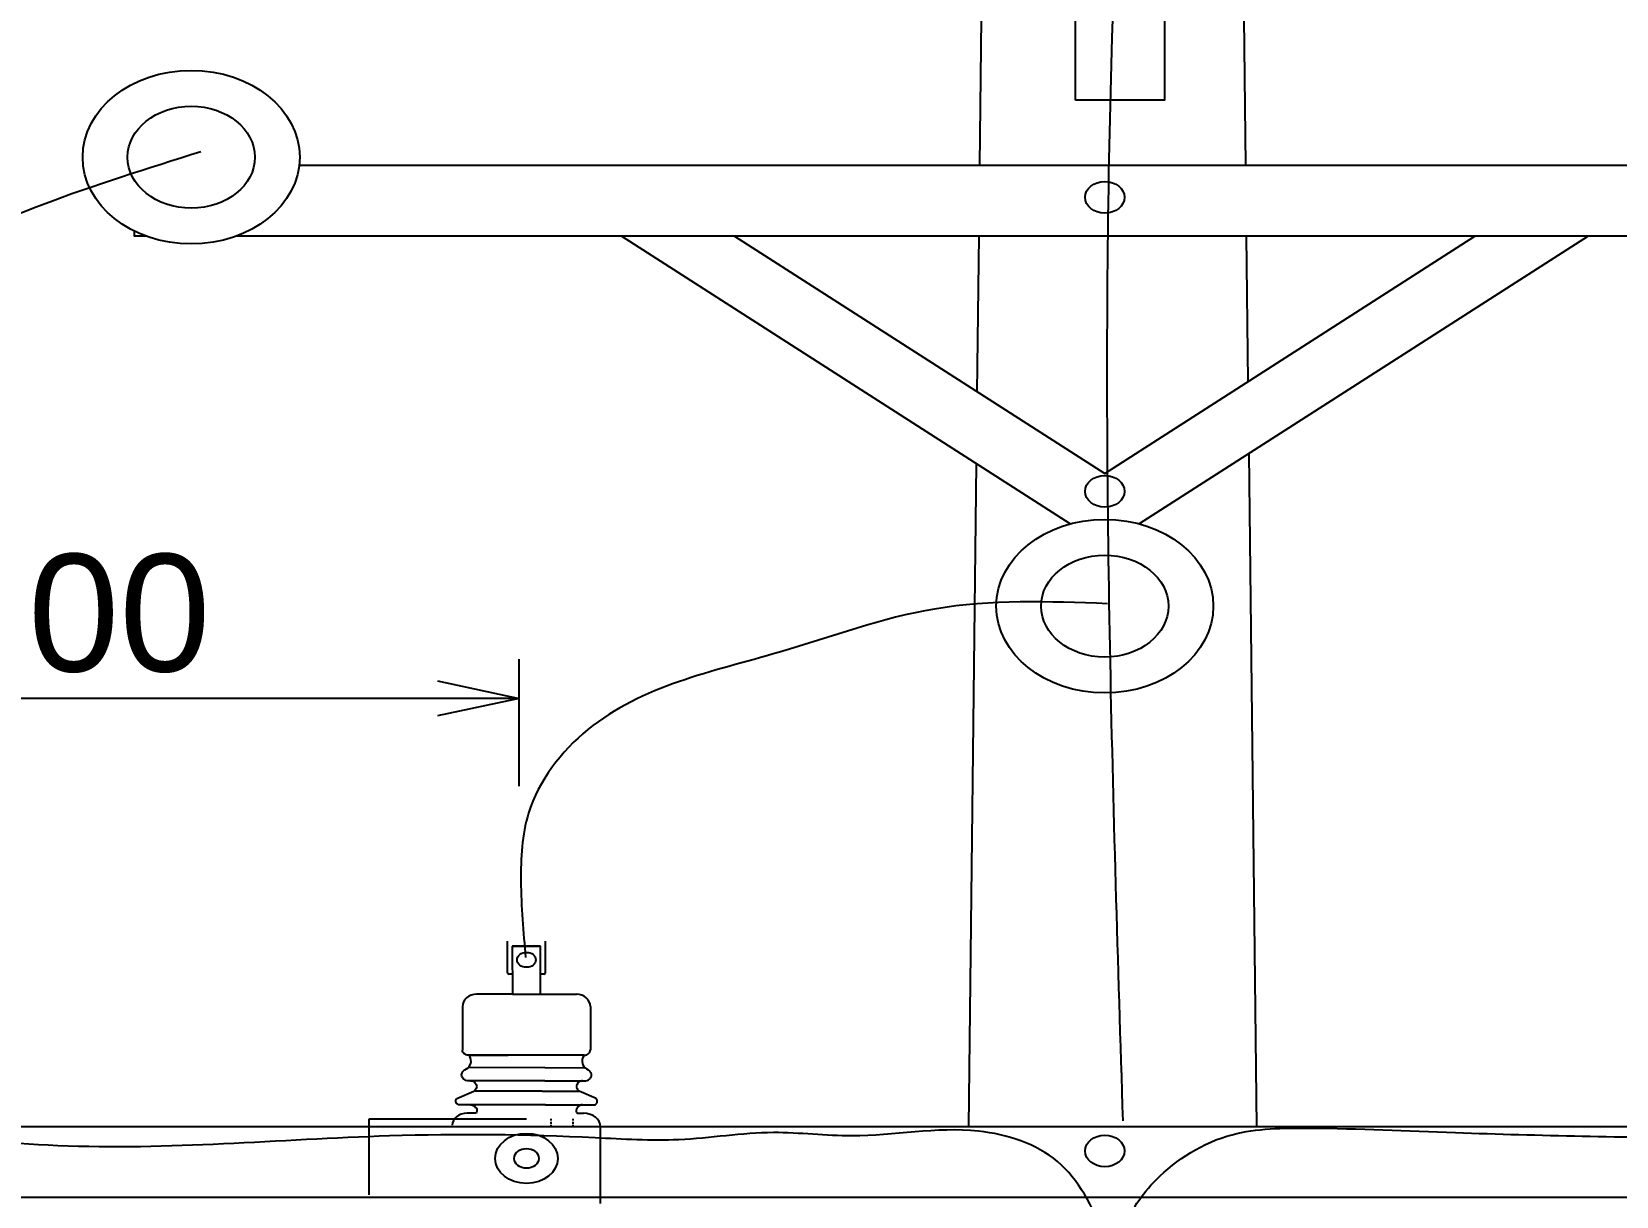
# Model space of a CAD drawing. Header units: millimetres. Extents: x 168 to 394, y 129 to 255.
# Drawn here: x 169.865 to 171.808, y 232.357 to 233.785 of the extents above; entities that cross this region are included whole.
import ezdxf

# ---------------------------------------------------------------- set-up
doc = ezdxf.new("R2010")
doc.units = ezdxf.units.MM
doc.layers.get('Defpoints').update_dxf_attribs({"color": 1})
for name, color, linetype, lineweight in [('Cotas', 255, 'Continuous', 25), ('Poste', 252, 'Continuous', 25), ('Redes', 3, 'Continuous', 25), ('Vestida del Poste', 6, 'Continuous', 25)]:
    doc.layers.add(name, color=color, linetype=linetype, lineweight=lineweight)
doc.styles.add('1.8', font='', dxfattribs={"height": 1.8})
doc.styles.add('RomanS', font='romans.shx')
doc.styles.get('1.8').set_extended_font_data('@Arial Unicode MS')
doc.dimstyles.new('500 mask', dxfattribs={"dimtxt": 0.85, "dimasz": 1, "dimexe": 0.6, "dimexo": 0.4, "dimgap": 0.4, "dimtad": 1, "dimlfac": 0.05, "dimzin": 4, "dimdsep": 46, "dimtxsty": 'RomanS', "dimblk": 'OPEN30', "dimcen": 0.5, "dimdle": 0.001, "dimclrd": 256, "dimclre": 256, "dimclrt": 2, "dimadec": 0, "dimazin": 0, "dimtfac": 1, "dimtix": 1, "dimtofl": 0, "dimtmove": 2, "dimatfit": 3, "dimldrblk": 'OPEN30', "dimfxl": 1, "dimtfill": 1, "dimtolj": 1, "dimtzin": 4, "dimarcsym": 0})

# ---------------------------------------------------------------- blocks, each defined once
blk = doc.blocks.new('A$C68940962')
at = {"color": 1}
for p, q in [((-0.158, 1.939), (-0.158, 2.273)), ((0.157, 2.273), (0.157, 1.939)), ((-0.119, 2.222), (0.117, 2.222)), ((0.117, 2.222), (-0.119, 2.222)), ((-0.119, 2.222), (-0.117, 1.72)), ((0.117, 1.72), (0.117, 2.222)), ((0.117, 1.72), (0.117, 2.222)), ((-0.119, 1.927), (-0.146, 1.927)), ((0.146, 1.927), (0.117, 1.927)), ((-0.534, 1.615), (-0.536, 1.589)), ((-0.527, 1.639), (-0.534, 1.615)), ((-0.516, 1.662), (-0.527, 1.639)), ((-0.501, 1.682), (-0.516, 1.662)), ((-0.483, 1.697), (-0.501, 1.682)), ((-0.463, 1.709), (-0.483, 1.697)), ((-0.442, 1.717), (-0.463, 1.709)), ((-0.418, 1.72), (-0.442, 1.717)), ((-0.117, 1.72), (-0.418, 1.72)), ((-0.117, 1.72), (0.117, 1.72)), ((0.117, 1.72), (0.418, 1.72)), ((0.44, 1.717), (0.418, 1.72)), ((0.463, 1.709), (0.44, 1.717)), ((0.483, 1.697), (0.463, 1.709)), ((0.501, 1.682), (0.483, 1.697)), ((0.515, 1.662), (0.501, 1.682)), ((0.526, 1.639), (0.515, 1.662)), ((0.533, 1.615), (0.526, 1.639)), ((0.535, 1.589), (0.533, 1.615)), ((-0.536, 1.589), (-0.536, 1.133)), ((0.535, 1.589), (0.535, 1.136)), ((-0.535, 1.123), (-0.536, 1.133)), ((-0.532, 1.112), (-0.535, 1.123)), ((-0.527, 1.104), (-0.532, 1.112)), ((-0.521, 1.095), (-0.527, 1.104)), ((-0.514, 1.09), (-0.521, 1.095)), ((-0.504, 1.085), (-0.514, 1.09)), ((-0.496, 1.081), (-0.504, 1.085)), ((-0.487, 1.08), (-0.496, 1.081)), ((0.153, 1.08), (-0.487, 1.08)), ((-0.475, 1.065), (-0.484, 1.08)), ((-0.484, 1.08), (-0.153, 1.08)), ((-0.469, 1.048), (-0.475, 1.065)), ((0.484, 1.08), (0.153, 1.08)), ((0.476, 1.065), (0.47, 1.048)), ((0.485, 1.08), (0.476, 1.065)), ((0.484, 1.08), (0.495, 1.081)), ((0.495, 1.081), (0.504, 1.085)), ((0.504, 1.085), (0.513, 1.09)), ((0.513, 1.09), (0.52, 1.097)), ((0.52, 1.097), (0.526, 1.105)), ((0.526, 1.105), (0.531, 1.114)), ((0.531, 1.114), (0.534, 1.125)), ((0.534, 1.125), (0.535, 1.136)), ((-0.516, 0.927), (-0.502, 0.936)), ((-0.502, 0.936), (-0.489, 0.948)), ((-0.489, 0.948), (-0.479, 0.963)), ((0.154, 0.951), (-0.488, 0.949)), ((-0.479, 0.963), (-0.471, 0.978)), ((-0.471, 0.978), (-0.466, 0.995)), ((-0.465, 1.031), (-0.469, 1.048)), ((-0.466, 0.995), (-0.464, 1.012)), ((-0.464, 1.012), (-0.465, 1.031)), ((0.154, 0.951), (0.489, 0.949)), ((0.47, 1.048), (0.465, 1.031)), ((0.465, 1.031), (0.465, 1.012)), ((0.465, 1.012), (0.468, 0.995)), ((0.468, 0.995), (0.472, 0.978)), ((0.472, 0.978), (0.479, 0.963)), ((0.479, 0.963), (0.49, 0.948)), ((0.49, 0.948), (0.503, 0.936)), ((0.503, 0.936), (0.516, 0.927)), ((-0.544, 0.874), (-0.542, 0.885)), ((-0.542, 0.86), (-0.544, 0.874)), ((-0.542, 0.885), (-0.539, 0.897)), ((-0.539, 0.85), (-0.542, 0.86)), ((-0.539, 0.897), (-0.533, 0.909)), ((-0.534, 0.839), (-0.539, 0.85)), ((-0.527, 0.83), (-0.534, 0.839)), ((-0.533, 0.909), (-0.525, 0.919)), ((-0.517, 0.821), (-0.527, 0.83)), ((-0.525, 0.919), (-0.516, 0.927)), ((-0.507, 0.817), (-0.517, 0.821)), ((-0.495, 0.813), (-0.507, 0.817)), ((-0.483, 0.812), (-0.495, 0.813)), ((-0.471, 0.813), (-0.483, 0.812)), ((0.154, 0.813), (-0.471, 0.813)), ((-0.469, 0.813), (-0.459, 0.811)), ((-0.459, 0.811), (-0.449, 0.807)), ((-0.449, 0.807), (-0.44, 0.801)), ((-0.44, 0.801), (-0.432, 0.793)), ((0.154, 0.813), (0.472, 0.813)), ((0.442, 0.801), (0.433, 0.793)), ((0.45, 0.807), (0.442, 0.801)), ((0.46, 0.811), (0.45, 0.807)), ((0.47, 0.813), (0.46, 0.811)), ((0.472, 0.813), (0.484, 0.812)), ((0.484, 0.812), (0.496, 0.813)), ((0.496, 0.813), (0.508, 0.817)), ((0.508, 0.817), (0.519, 0.821)), ((0.526, 0.919), (0.516, 0.927)), ((0.519, 0.821), (0.527, 0.83)), ((0.534, 0.909), (0.526, 0.919)), ((0.527, 0.83), (0.535, 0.839)), ((0.54, 0.897), (0.534, 0.909)), ((0.535, 0.839), (0.54, 0.85)), ((0.544, 0.885), (0.54, 0.897)), ((0.54, 0.85), (0.544, 0.86)), ((0.545, 0.874), (0.544, 0.885)), ((0.544, 0.86), (0.545, 0.874)), ((-0.582, 0.628), (-0.44, 0.705)), ((-0.432, 0.712), (-0.44, 0.705)), ((0.131, 0.704), (-0.44, 0.704)), ((-0.432, 0.793), (-0.426, 0.784)), ((-0.426, 0.72), (-0.432, 0.712)), ((-0.426, 0.784), (-0.421, 0.774)), ((-0.421, 0.73), (-0.426, 0.72)), ((-0.421, 0.774), (-0.418, 0.763)), ((-0.418, 0.741), (-0.421, 0.73)), ((-0.418, 0.763), (-0.417, 0.752)), ((-0.417, 0.752), (-0.418, 0.741)), ((0.131, 0.704), (0.442, 0.704)), ((0.419, 0.763), (0.418, 0.752)), ((0.418, 0.752), (0.419, 0.741)), ((0.423, 0.774), (0.419, 0.763)), ((0.419, 0.741), (0.423, 0.73)), ((0.427, 0.784), (0.423, 0.774)), ((0.423, 0.73), (0.427, 0.72)), ((0.433, 0.793), (0.427, 0.784)), ((0.427, 0.72), (0.433, 0.712)), ((0.433, 0.712), (0.442, 0.705)), ((0.582, 0.628), (0.442, 0.705)), ((-0.592, 0.605), (-0.591, 0.611)), ((-0.592, 0.599), (-0.592, 0.605)), ((-0.591, 0.592), (-0.592, 0.599)), ((-0.591, 0.611), (-0.59, 0.617)), ((-0.59, 0.586), (-0.591, 0.592)), ((-0.59, 0.617), (-0.587, 0.622)), ((-0.589, 0.579), (-0.59, 0.586)), ((-0.585, 0.574), (-0.589, 0.579)), ((-0.587, 0.622), (-0.584, 0.625)), ((-0.583, 0.57), (-0.585, 0.574)), ((-0.584, 0.625), (-0.582, 0.628)), ((-0.579, 0.566), (-0.583, 0.57)), ((-0.576, 0.563), (-0.579, 0.566)), ((-0.572, 0.561), (-0.576, 0.563)), ((0.16, 0.561), (-0.572, 0.561)), ((-0.469, 0.561), (-0.459, 0.56)), ((-0.459, 0.56), (-0.45, 0.555)), ((-0.45, 0.555), (-0.44, 0.551)), ((-0.44, 0.551), (-0.432, 0.544)), ((-0.432, 0.544), (-0.426, 0.534)), ((-0.426, 0.534), (-0.42, 0.525)), ((0.16, 0.561), (0.572, 0.561)), ((0.427, 0.534), (0.421, 0.525)), ((0.433, 0.544), (0.427, 0.534)), ((0.442, 0.551), (0.433, 0.544)), ((0.45, 0.555), (0.442, 0.551)), ((0.46, 0.56), (0.45, 0.555)), ((0.47, 0.561), (0.46, 0.56)), ((0.572, 0.561), (0.577, 0.563)), ((0.577, 0.563), (0.58, 0.566)), ((0.58, 0.566), (0.584, 0.57)), ((0.585, 0.625), (0.582, 0.628)), ((0.584, 0.57), (0.586, 0.574)), ((0.587, 0.622), (0.585, 0.625)), ((0.586, 0.574), (0.589, 0.579)), ((0.59, 0.617), (0.587, 0.622)), ((0.589, 0.579), (0.591, 0.586)), ((0.592, 0.611), (0.59, 0.617)), ((0.591, 0.586), (0.592, 0.592)), ((0.593, 0.605), (0.592, 0.611)), ((0.592, 0.592), (0.593, 0.599)), ((0.593, 0.599), (0.593, 0.605)), ((-1.316, -0.383), (-1.316, 0.413)), ((-1.316, 0.413), (-1.198, 0.413)), ((-1.198, 0.413), (-0.001, 0.413)), ((-0.421, 0.472), (-0.498, 0.472)), ((-0.418, 0.482), (-0.421, 0.472)), ((-0.42, 0.525), (-0.417, 0.514)), ((-0.415, 0.493), (-0.418, 0.482)), ((-0.417, 0.514), (-0.415, 0.503)), ((-0.415, 0.503), (-0.415, 0.493)), ((0.203, 0.413), (0.203, 0.396)), ((0.388, 0.413), (0.388, 0.396)), ((0.418, 0.514), (0.417, 0.503)), ((0.417, 0.503), (0.417, 0.493)), ((0.417, 0.493), (0.419, 0.482)), ((0.421, 0.525), (0.418, 0.514)), ((0.419, 0.482), (0.423, 0.472)), ((0.423, 0.472), (0.478, 0.472)), ((-1.316, 0.333), (-1.198, 0.333)), ((-1.198, 0.333), (-0.001, 0.333)), ((0.203, 0.384), (0.203, 0.362)), ((0.203, 0.35), (0.203, 0.333)), ((0.388, 0.384), (0.388, 0.362)), ((0.388, 0.35), (0.388, 0.333)), ((0.621, -0.472), (0.621, 0.33))]:
    blk.add_line(p, q, dxfattribs=at)
for centre, radius in [((0, 2.078), 0.0783), ((0, 0), 0.262), ((0, 0), 0.103)]:
    blk.add_circle(centre, radius, dxfattribs=at)
for centre, radius, start, end in [((-0.146, 1.939), 0.0107, 180, 270), ((0.146, 1.939), 0.0107, 270, 0), ((-0.498, 0.349), 0.123, 90, 180), ((0.478, 0.33), 0.142, 0, 90)]:
    blk.add_arc(centre, radius, start, end, dxfattribs=at)
blk = doc.blocks.new('_Open30')
at = {"color": 0, "linetype": 'ByBlock', "lineweight": -2}
for p, q in [((-1, 0.268), (0, 0)), ((0, 0), (-1, -0.268)), ((0, 0), (-1, 0))]:
    blk.add_line(p, q, dxfattribs=at)
blk = doc.blocks.new('*D148')
at = {"layer": 'Cotas', "lineweight": -2, "transparency": 16777216}
for p, q in [((-71.951, 125.575), (-71.951, 127.521)), ((-61.027, 125.575), (-61.027, 127.521)), ((-62.027, 126.921), (-70.951, 126.921))]:
    blk.add_line(p, q, dxfattribs=at)
at = {"layer": 'Defpoints', "color": 0, "transparency": 16777216}
for p in [(-71.951, 126.921), (-71.951, 125.175), (-61.027, 125.175)]:
    blk.add_point(p, dxfattribs=at)
at = {"layer": 'Cotas', "lineweight": -2, "transparency": 16777216, "rotation": 180}
blk.add_blockref('_Open30', (-71.951, 126.921), dxfattribs=at)
at = {"layer": 'Cotas', "lineweight": -2, "transparency": 16777216}
blk.add_blockref('_Open30', (-61.027, 126.921), dxfattribs=at)
at = {"layer": 'Cotas', "transparency": 16777216, "insert": (-66.489, 128.221), "char_height": 1.8, "attachment_point": 5, "style": '1.8', "bg_fill": 3, "box_fill_scale": 1.1, "bg_fill_color": 256, "bg_fill_true_color": 13158600, "bg_fill_transparency": 0}
blk.add_mtext('\\A1;700', dxfattribs=at)
blk = doc.blocks.new('A$C635864E5')
at = {"layer": 'Poste', "elevation": -0.001}
for points in [[(-55.38, 135.091), (-55.281, 145.895)], [(-52.12, 135.091), (-52.219, 145.923)], [(-55.411, 131.619), (-55.39, 134.003)], [(-52.089, 131.778), (-52.11, 134.003)], [(-51.985, 120.36), (-52.079, 130.674)], [(-55.515, 120.36), (-55.421, 130.515)]]:
    blk.add_lwpolyline(points, dxfattribs=at)
at = {"layer": 'Poste'}
for centre in [(-53.849, 134.599, -0.001), (-53.849, 130.094, -0.001), (-53.849, 119.988, -0.001)]:
    blk.add_circle(centre, 0.242, dxfattribs=at)
at = {"layer": 'Redes'}
for centre, radius in [((-65.048, 135.214, -0.001), 1.33), ((-65.048, 135.214, -0.001), 0.781), ((-53.849, 128.335, -0.001), 1.33), ((-53.849, 128.335, -0.001), 0.781)]:
    blk.add_circle(centre, radius, dxfattribs=at)
for points in [[(-53.624, 120.449, -0.001), (-53.797, 134.973, -0.001), (-53.589, 148.204, -0.001), (-53.77, 158.32, -0.001), (-53.894, 159.466, -0.001), (-54.212, 159.822, -0.001), (-54.455, 159.841, -0.001)], [(-71.934, 123.125, -0.001), (-72.133, 126.443, -0.001), (-71.8, 129.767, -0.001), (-70.346, 132.237, -0.001), (-68.625, 133.545, -0.001), (-66.87, 134.491, -0.001), (-64.93, 135.302, -0.001)], [(-53.817, 128.372, -0.001), (-55.936, 128.291, -0.001), (-57.835, 127.63, -0.001), (-60.186, 126.443, -0.001), (-60.913, 125.162, -0.001), (-61.007, 124.124, -0.001), (-60.949, 122.951, -0.001)], [(-53.572, 117.587, -0.001), (-53.869, 118.72, -0.001), (-54.427, 119.824, -0.001), (-55.395, 120.289, -0.001), (-56.947, 120.217, -0.001), (-57.91, 120.268, -0.001), (-59.071, 120.159, -0.001), (-60.097, 120.188, -0.001), (-62.618, 120.217, -0.001), (-66.684, 120.068, -0.001), (-68.581, 120.278, -0.001)]]:
    blk.add_spline(points, degree=3, dxfattribs=at)
blk.add_open_spline([(-53.592, 74.572, -0.001), (-53.579, 80.625, -0.001), (-53.588, 91.297, -0.001), (-54, 104.788, -0.001), (-53.206, 115.244, -0.001), (-53.726, 118.732, -0.001), (-53.202, 119.67, -0.001), (-52.386, 120.329, -0.001), (-51.046, 120.35, -0.001), (-49.116, 120.237, -0.001), (-46.087, 120.163, -0.001), (-42.73, 120.209, -0.001), (-40.411, 120.323, -0.001), (-39.472, 120.369, -0.001)], degree=3, knots=[71.25288, 71.25288, 71.25288, 71.25288, 80.875274, 103.243234, 111.517299, 112.623928, 113.466166, 114.6251, 115.577532, 117.370686, 120.483076, 124.632152, 127.44979, 127.44979, 127.44979, 127.44979], dxfattribs=at)
at = {"layer": 'Vestida del Poste', "elevation": -0.001}
for points in [[(-54.206, 136.087), (-54.206, 158.723), (-53.118, 158.723), (-53.118, 136.087)], [(-73.86, 120.36), (-34.239, 120.36), (-34.239, 119.273), (-73.86, 119.273)]]:
    blk.add_lwpolyline(points, close=True, dxfattribs=at)
for points in [[(-63.724, 135.091), (-43.799, 135.091)], [(-65.598, 134.003), (-65.744, 134.003), (-65.744, 134.081)], [(-43.024, 134.003), (-64.498, 134.003)], [(-54.274, 129.595), (-59.774, 134.003)], [(-58.386, 134.003), (-53.849, 130.367), (-49.313, 134.003)], [(-47.924, 134.003), (-53.425, 129.595)]]:
    blk.add_lwpolyline(points, dxfattribs=at)
at = {"layer": 'Vestida del Poste', "xscale": 1.464100000000001, "yscale": 1.464100000000001, "zscale": 1.464100000000001}
blk.add_blockref('A$C68940962', (-60.938, 119.873, -0.001), dxfattribs=at)
at = {"layer": 'Cotas'}
dim = blk.add_linear_dim(base=(-71.951, 126.921, -0.001), p1=(-61.027, 125.175, -0.001), p2=(-71.951, 125.175, -0.001), angle=180, text='700', dimstyle='500 mask', override={"dimtxt": 1, "dimtxsty": '1.8', "dimclrt": 256, "dimtfill": 1, "dimtfillclr": 256}, dxfattribs=at)
dim.commit()
dim.dimension.update_dxf_attribs({"geometry": '*D148', "text_midpoint": (-66.489, 128.221, -0.001)})

msp = doc.modelspace()

# ---------------------------------------------------------------- block references
at = {"xscale": 0.1, "yscale": 0.08, "zscale": 0.1}
msp.add_blockref('A$C635864E5', (176.56546, 222.81411, 0.00009), dxfattribs=at)

doc.saveas('drawing.dxf')
